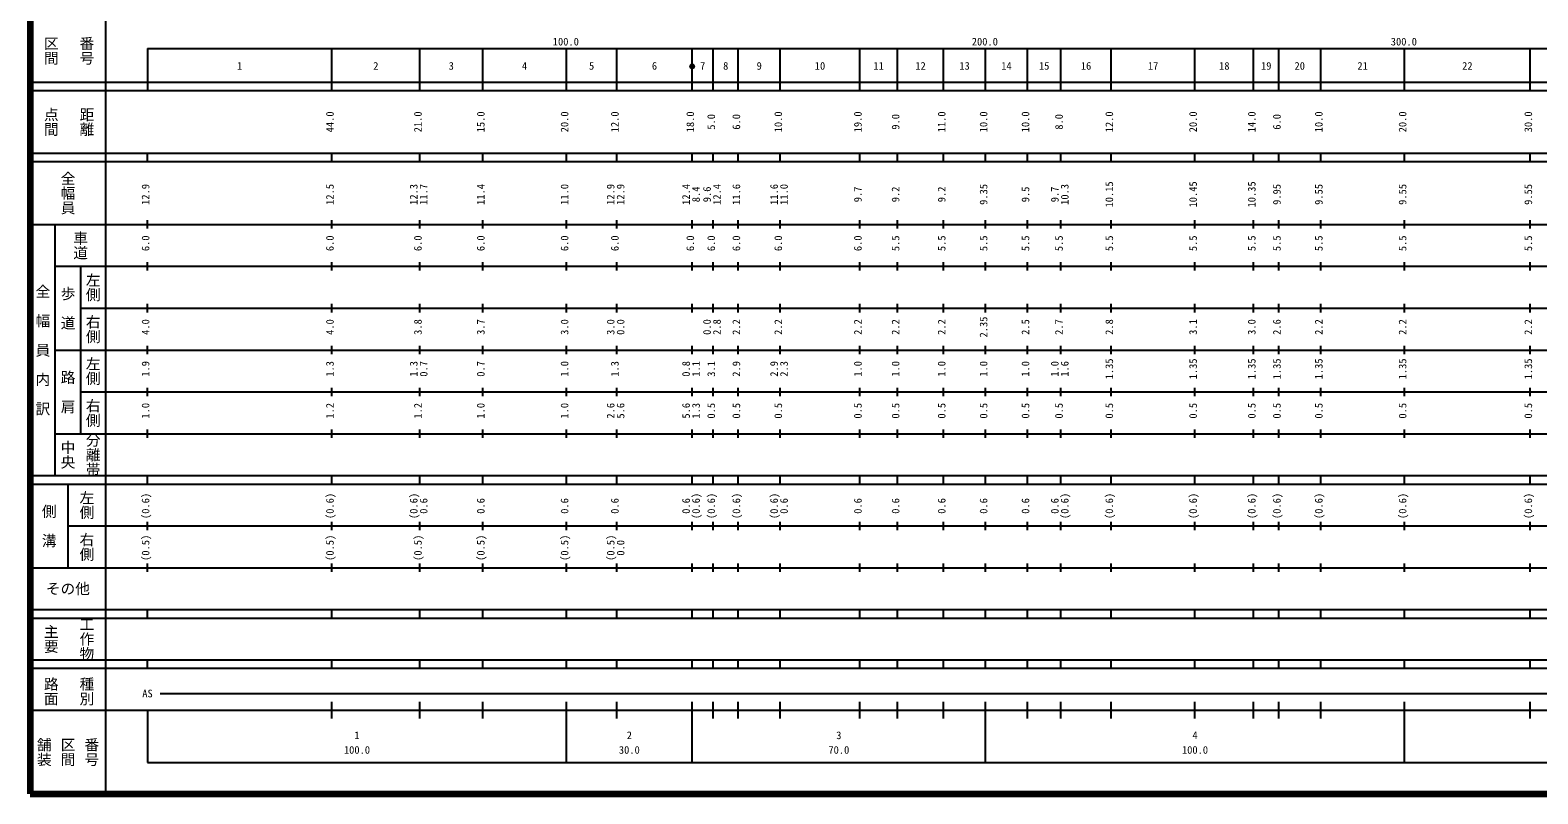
# Model space of a CAD drawing. Units: millimetres on the paper, enlarged 1000 times. Extents: x 40000 to 680000, y 20000 to 380000.
# Drawn here: x 40000 to 399824, y 20000 to 202409 of the extents above; entities that cross this region are included whole.
import ezdxf
from ezdxf.enums import TextEntityAlignment as Align

# ---------------------------------------------------------------- set-up
doc = ezdxf.new("R2010")
doc.units = ezdxf.units.MM
doc.header["$LTSCALE"] = 1000
for name, color, linetype, lineweight in [('M-STR-HTXT', 7, 'Continuous', 13), ('M-TTL', 2, 'Continuous', 140), ('M-TTL-BAND', 7, 'Continuous', 25)]:
    doc.layers.add(name, color=color, linetype=linetype, lineweight=lineweight)
doc.styles.add('@ＭＳ ゴシック', font='')
doc.styles.add('ＭＳ ゴシック', font='')
doc.styles.get('@ＭＳ ゴシック').set_extended_font_data('@MS Gothic')
doc.styles.get('ＭＳ ゴシック').set_extended_font_data('MS Gothic')

msp = doc.modelspace()

# ---------------------------------------------------------------- linework, layer by layer
at = {"layer": 'M-STR-HTXT'}
for centre, radius in [((197999, 193741), 550), ((198001, 193739), 500), ((198001, 193739), 450), ((198001, 193739), 400), ((198001, 193739), 350), ((198001, 193739), 300), ((198001, 193739), 250), ((198001, 193739), 200), ((198002, 193739), 150), ((198001, 193734), 100), ((198000, 193736), 50)]:
    msp.add_circle(centre, radius, dxfattribs=at)
at = {"layer": 'M-TTL'}
for p, q in [((40000, 380000), (40000, 20000)), ((40000, 20000), (680000, 20000))]:
    msp.add_line(p, q, dxfattribs=at)
at = {"layer": 'M-TTL-BAND'}
for p, q in [((58000, 370000), (58000, 20000)), ((68000, 198000), (579000, 198000)), ((68000, 198000), (68000, 188000)), ((112000, 188000), (112000, 198000)), ((133000, 188000), (133000, 198000)), ((148000, 188000), (148000, 198000)), ((168000, 188000), (168000, 198000)), ((180000, 188000), (180000, 198000)), ((198000, 188000), (198000, 198000)), ((203000, 188000), (203000, 198000)), ((209000, 188000), (209000, 198000)), ((219000, 188000), (219000, 198000)), ((238000, 188000), (238000, 198000)), ((247000, 188000), (247000, 198000)), ((258000, 188000), (258000, 198000)), ((268000, 188000), (268000, 198000)), ((278000, 188000), (278000, 198000)), ((286000, 188000), (286000, 198000)), ((298000, 188000), (298000, 198000)), ((318000, 188000), (318000, 198000)), ((332000, 188000), (332000, 198000)), ((338000, 188000), (338000, 198000)), ((348000, 188000), (348000, 198000)), ((368000, 188000), (368000, 198000)), ((398000, 188000), (398000, 198000)), ((40000, 190000), (579000, 190000)), ((40000, 188000), (579000, 188000)), ((40000, 173000), (579000, 173000)), ((68000, 171000), (68000, 173000)), ((112000, 171000), (112000, 173000)), ((133000, 171000), (133000, 173000)), ((148000, 171000), (148000, 173000)), ((168000, 171000), (168000, 173000)), ((180000, 171000), (180000, 173000)), ((198000, 171000), (198000, 173000)), ((203000, 171000), (203000, 173000)), ((209000, 171000), (209000, 173000)), ((219000, 171000), (219000, 173000)), ((238000, 171000), (238000, 173000)), ((247000, 171000), (247000, 173000)), ((258000, 171000), (258000, 173000)), ((268000, 171000), (268000, 173000)), ((278000, 171000), (278000, 173000)), ((286000, 171000), (286000, 173000)), ((298000, 171000), (298000, 173000)), ((318000, 171000), (318000, 173000)), ((332000, 171000), (332000, 173000)), ((338000, 171000), (338000, 173000)), ((348000, 171000), (348000, 173000)), ((368000, 171000), (368000, 173000)), ((398000, 171000), (398000, 173000)), ((40000, 171000), (579000, 171000)), ((40000, 156000), (579000, 156000)), ((46000, 96000), (46000, 156000)), ((68000, 155000), (68000, 157000)), ((112000, 155000), (112000, 157000)), ((133000, 155000), (133000, 157000)), ((148000, 155000), (148000, 157000)), ((168000, 155000), (168000, 157000)), ((180000, 155000), (180000, 157000)), ((198000, 155000), (198000, 157000)), ((203000, 155000), (203000, 157000)), ((209000, 155000), (209000, 157000)), ((219000, 155000), (219000, 157000)), ((238000, 155000), (238000, 157000)), ((247000, 155000), (247000, 157000)), ((258000, 155000), (258000, 157000)), ((268000, 155000), (268000, 157000)), ((278000, 155000), (278000, 157000)), ((286000, 155000), (286000, 157000)), ((298000, 155000), (298000, 157000)), ((318000, 155000), (318000, 157000)), ((332000, 155000), (332000, 157000)), ((338000, 155000), (338000, 157000)), ((348000, 155000), (348000, 157000)), ((368000, 155000), (368000, 157000)), ((398000, 155000), (398000, 157000)), ((46000, 146000), (579000, 146000)), ((52000, 146000), (52000, 106000)), ((68000, 145000), (68000, 147000)), ((112000, 145000), (112000, 147000)), ((133000, 145000), (133000, 147000)), ((148000, 145000), (148000, 147000)), ((168000, 145000), (168000, 147000)), ((180000, 145000), (180000, 147000)), ((198000, 145000), (198000, 147000)), ((203000, 145000), (203000, 147000)), ((209000, 145000), (209000, 147000)), ((219000, 145000), (219000, 147000)), ((238000, 145000), (238000, 147000)), ((247000, 145000), (247000, 147000)), ((258000, 145000), (258000, 147000)), ((268000, 145000), (268000, 147000)), ((278000, 145000), (278000, 147000)), ((286000, 145000), (286000, 147000)), ((298000, 145000), (298000, 147000)), ((318000, 145000), (318000, 147000)), ((332000, 145000), (332000, 147000)), ((338000, 145000), (338000, 147000)), ((348000, 145000), (348000, 147000)), ((368000, 145000), (368000, 147000)), ((398000, 145000), (398000, 147000)), ((68000, 135000), (68000, 137000)), ((112000, 135000), (112000, 137000)), ((133000, 135000), (133000, 137000)), ((148000, 135000), (148000, 137000)), ((168000, 135000), (168000, 137000)), ((180000, 135000), (180000, 137000)), ((198000, 135000), (198000, 137000)), ((203000, 135000), (203000, 137000)), ((209000, 135000), (209000, 137000)), ((219000, 135000), (219000, 137000)), ((238000, 135000), (238000, 137000)), ((247000, 135000), (247000, 137000)), ((258000, 135000), (258000, 137000)), ((268000, 135000), (268000, 137000)), ((278000, 135000), (278000, 137000)), ((286000, 135000), (286000, 137000)), ((298000, 135000), (298000, 137000)), ((318000, 135000), (318000, 137000)), ((332000, 135000), (332000, 137000)), ((338000, 135000), (338000, 137000)), ((348000, 135000), (348000, 137000)), ((368000, 135000), (368000, 137000)), ((398000, 135000), (398000, 137000)), ((52000, 136000), (579000, 136000)), ((46000, 126000), (579000, 126000)), ((68000, 125000), (68000, 127000)), ((112000, 125000), (112000, 127000)), ((133000, 125000), (133000, 127000)), ((148000, 125000), (148000, 127000)), ((168000, 125000), (168000, 127000)), ((180000, 125000), (180000, 127000)), ((198000, 125000), (198000, 127000)), ((203000, 125000), (203000, 127000)), ((209000, 125000), (209000, 127000)), ((219000, 125000), (219000, 127000)), ((238000, 125000), (238000, 127000)), ((247000, 125000), (247000, 127000)), ((258000, 125000), (258000, 127000)), ((268000, 125000), (268000, 127000)), ((278000, 125000), (278000, 127000)), ((286000, 125000), (286000, 127000)), ((298000, 125000), (298000, 127000)), ((318000, 125000), (318000, 127000)), ((332000, 125000), (332000, 127000)), ((338000, 125000), (338000, 127000)), ((348000, 125000), (348000, 127000)), ((368000, 125000), (368000, 127000)), ((398000, 125000), (398000, 127000)), ((52000, 116000), (579000, 116000)), ((68000, 115000), (68000, 117000)), ((112000, 115000), (112000, 117000)), ((133000, 115000), (133000, 117000)), ((148000, 115000), (148000, 117000)), ((168000, 115000), (168000, 117000)), ((180000, 115000), (180000, 117000)), ((198000, 115000), (198000, 117000)), ((203000, 115000), (203000, 117000)), ((209000, 115000), (209000, 117000)), ((219000, 115000), (219000, 117000)), ((238000, 115000), (238000, 117000)), ((247000, 115000), (247000, 117000)), ((258000, 115000), (258000, 117000)), ((268000, 115000), (268000, 117000)), ((278000, 115000), (278000, 117000)), ((286000, 115000), (286000, 117000)), ((298000, 115000), (298000, 117000)), ((318000, 115000), (318000, 117000)), ((332000, 115000), (332000, 117000)), ((338000, 115000), (338000, 117000)), ((348000, 115000), (348000, 117000)), ((368000, 115000), (368000, 117000)), ((398000, 115000), (398000, 117000)), ((46000, 106000), (579000, 106000)), ((68000, 105000), (68000, 107000)), ((112000, 105000), (112000, 107000)), ((133000, 105000), (133000, 107000)), ((148000, 105000), (148000, 107000)), ((168000, 105000), (168000, 107000)), ((180000, 105000), (180000, 107000)), ((198000, 105000), (198000, 107000)), ((203000, 105000), (203000, 107000)), ((209000, 105000), (209000, 107000)), ((219000, 105000), (219000, 107000)), ((238000, 105000), (238000, 107000)), ((247000, 105000), (247000, 107000)), ((258000, 105000), (258000, 107000)), ((268000, 105000), (268000, 107000)), ((278000, 105000), (278000, 107000)), ((286000, 105000), (286000, 107000)), ((298000, 105000), (298000, 107000)), ((318000, 105000), (318000, 107000)), ((332000, 105000), (332000, 107000)), ((338000, 105000), (338000, 107000)), ((348000, 105000), (348000, 107000)), ((368000, 105000), (368000, 107000)), ((398000, 105000), (398000, 107000)), ((40000, 96000), (579000, 96000)), ((40000, 94000), (579000, 94000)), ((49000, 94000), (49000, 74000)), ((68000, 94000), (68000, 96000)), ((112000, 94000), (112000, 96000)), ((133000, 94000), (133000, 96000)), ((148000, 94000), (148000, 96000)), ((168000, 94000), (168000, 96000)), ((180000, 94000), (180000, 96000)), ((198000, 94000), (198000, 96000)), ((203000, 94000), (203000, 96000)), ((209000, 94000), (209000, 96000)), ((219000, 94000), (219000, 96000)), ((238000, 94000), (238000, 96000)), ((247000, 94000), (247000, 96000)), ((258000, 94000), (258000, 96000)), ((268000, 94000), (268000, 96000)), ((278000, 94000), (278000, 96000)), ((286000, 94000), (286000, 96000)), ((298000, 94000), (298000, 96000)), ((318000, 94000), (318000, 96000)), ((332000, 94000), (332000, 96000)), ((338000, 94000), (338000, 96000)), ((348000, 94000), (348000, 96000)), ((368000, 94000), (368000, 96000)), ((398000, 94000), (398000, 96000)), ((49000, 84000), (579000, 84000)), ((68000, 83000), (68000, 85000)), ((112000, 83000), (112000, 85000)), ((133000, 83000), (133000, 85000)), ((148000, 83000), (148000, 85000)), ((168000, 83000), (168000, 85000)), ((180000, 83000), (180000, 85000)), ((198000, 83000), (198000, 85000)), ((203000, 83000), (203000, 85000)), ((209000, 83000), (209000, 85000)), ((219000, 83000), (219000, 85000)), ((238000, 83000), (238000, 85000)), ((247000, 83000), (247000, 85000)), ((258000, 83000), (258000, 85000)), ((268000, 83000), (268000, 85000)), ((278000, 83000), (278000, 85000)), ((286000, 83000), (286000, 85000)), ((298000, 83000), (298000, 85000)), ((318000, 83000), (318000, 85000)), ((332000, 83000), (332000, 85000)), ((338000, 83000), (338000, 85000)), ((348000, 83000), (348000, 85000)), ((368000, 83000), (368000, 85000)), ((398000, 83000), (398000, 85000)), ((40000, 74000), (579000, 74000)), ((68000, 73000), (68000, 75000)), ((112000, 73000), (112000, 75000)), ((133000, 73000), (133000, 75000)), ((148000, 73000), (148000, 75000)), ((168000, 73000), (168000, 75000)), ((180000, 73000), (180000, 75000)), ((198000, 73000), (198000, 75000)), ((203000, 73000), (203000, 75000)), ((209000, 73000), (209000, 75000)), ((219000, 73000), (219000, 75000)), ((238000, 73000), (238000, 75000)), ((247000, 73000), (247000, 75000)), ((258000, 73000), (258000, 75000)), ((268000, 73000), (268000, 75000)), ((278000, 73000), (278000, 75000)), ((286000, 73000), (286000, 75000)), ((298000, 73000), (298000, 75000)), ((318000, 73000), (318000, 75000)), ((332000, 73000), (332000, 75000)), ((338000, 73000), (338000, 75000)), ((348000, 73000), (348000, 75000)), ((368000, 73000), (368000, 75000)), ((398000, 73000), (398000, 75000)), ((40000, 64000), (579000, 64000)), ((40000, 62000), (579000, 62000)), ((68000, 62000), (68000, 64000)), ((112000, 62000), (112000, 64000)), ((133000, 62000), (133000, 64000)), ((148000, 62000), (148000, 64000)), ((168000, 62000), (168000, 64000)), ((180000, 62000), (180000, 64000)), ((198000, 62000), (198000, 64000)), ((203000, 62000), (203000, 64000)), ((209000, 62000), (209000, 64000)), ((219000, 62000), (219000, 64000)), ((238000, 62000), (238000, 64000)), ((247000, 62000), (247000, 64000)), ((258000, 62000), (258000, 64000)), ((268000, 62000), (268000, 64000)), ((278000, 62000), (278000, 64000)), ((286000, 62000), (286000, 64000)), ((298000, 62000), (298000, 64000)), ((318000, 62000), (318000, 64000)), ((332000, 62000), (332000, 64000)), ((338000, 62000), (338000, 64000)), ((348000, 62000), (348000, 64000)), ((368000, 62000), (368000, 64000)), ((398000, 62000), (398000, 64000)), ((40000, 52000), (579000, 52000)), ((68000, 50000), (68000, 52000)), ((112000, 50000), (112000, 52000)), ((133000, 50000), (133000, 52000)), ((148000, 50000), (148000, 52000)), ((168000, 50000), (168000, 52000)), ((180000, 50000), (180000, 52000)), ((198000, 50000), (198000, 52000)), ((203000, 50000), (203000, 52000)), ((209000, 50000), (209000, 52000)), ((219000, 50000), (219000, 52000)), ((238000, 50000), (238000, 52000)), ((247000, 50000), (247000, 52000)), ((258000, 50000), (258000, 52000)), ((268000, 50000), (268000, 52000)), ((278000, 50000), (278000, 52000)), ((286000, 50000), (286000, 52000)), ((298000, 50000), (298000, 52000)), ((318000, 50000), (318000, 52000)), ((332000, 50000), (332000, 52000)), ((338000, 50000), (338000, 52000)), ((348000, 50000), (348000, 52000)), ((368000, 50000), (368000, 52000)), ((398000, 50000), (398000, 52000)), ((40000, 50000), (579000, 50000)), ((71000, 44000), (569000, 44000)), ((40000, 40000), (579000, 40000)), ((68000, 40000), (68000, 27500)), ((112000, 38000), (112000, 42000)), ((133000, 38000), (133000, 42000)), ((148000, 38000), (148000, 42000)), ((168000, 27500), (168000, 42000)), ((180000, 38000), (180000, 42000)), ((198000, 27500), (198000, 42000)), ((203000, 38000), (203000, 42000)), ((209000, 38000), (209000, 42000)), ((219000, 38000), (219000, 42000)), ((238000, 38000), (238000, 42000)), ((247000, 38000), (247000, 42000)), ((258000, 38000), (258000, 42000)), ((268000, 27500), (268000, 42000)), ((278000, 38000), (278000, 42000)), ((286000, 38000), (286000, 42000)), ((298000, 38000), (298000, 42000)), ((318000, 38000), (318000, 42000)), ((332000, 38000), (332000, 42000)), ((338000, 38000), (338000, 42000)), ((348000, 38000), (348000, 42000)), ((368000, 27500), (368000, 42000)), ((398000, 38000), (398000, 42000)), ((68000, 27500), (579000, 27500))]:
    msp.add_line(p, q, dxfattribs=at)

# ---------------------------------------------------------------- texts
at = {"layer": 'M-TTL-BAND', "style": '@ＭＳ ゴシック'}
for s, p in [('区間', (45000, 197500)), ('番号', (53500, 197500)), ('点間', (45000, 180500)), ('距離', (53500, 180500)), ('全幅員', (49000, 163500)), ('車道', (52000, 151000)), ('左側', (55000, 141000)), ('全\u3000幅\u3000員\u3000内\u3000訳', (43000, 126000)), ('歩\u3000道', (49000, 136000)), ('右側', (55000, 131000)), ('左側', (55000, 121000)), ('路\u3000肩', (49000, 116000)), ('右側', (55000, 111000)), ('中央', (49000, 101000)), ('分離帯', (55000, 101000)), ('左側', (53500, 89000)), ('側\u3000溝', (44500, 84000)), ('右側', (53500, 79000)), ('工作物', (53500, 57000)), ('主要', (45000, 57000)), ('路面', (45000, 44500)), ('種別', (53500, 44500)), ('舗装', (43333, 30000)), ('区間', (49000, 30000)), ('番号', (54667, 30000))]:
    msp.add_text(s, height=2566, rotation=270, dxfattribs=at).set_placement(p, align=Align.MIDDLE_CENTER)
at = {"layer": 'M-TTL-BAND', "style": 'ＭＳ ゴシック'}
for s, p in [('100.0', (167844, 198195)), ('200.0', (267844, 198195)), ('300.0', (367844, 198195)), ('1', (90000, 192405)), ('2', (122500, 192405)), ('3', (140500, 192405)), ('4', (158000, 192405)), ('5', (174000, 192405)), ('6', (189000, 192405)), ('7', (200500, 192405)), ('8', (206000, 192405)), ('9', (214000, 192405)), ('10', (228500, 192405)), ('11', (242500, 192405)), ('12', (252500, 192405)), ('13', (263000, 192405)), ('14', (273000, 192405)), ('15', (282000, 192405)), ('16', (292000, 192405)), ('17', (308000, 192405)), ('18', (325000, 192405)), ('19', (335000, 192405)), ('20', (343000, 192405)), ('21', (358000, 192405)), ('22', (383000, 192405)), ('AS', (68000, 42500)), ('1', (118000, 32523)), ('2', (183000, 32523)), ('3', (233000, 32523)), ('4', (318000, 32523)), ('100.0', (118000, 29033)), ('30.0', (183000, 29033)), ('70.0', (233000, 29033)), ('100.0', (318000, 29033))]:
    msp.add_text(s, height=1833, dxfattribs=at).set_placement(p, align=Align.BOTTOM_CENTER)
for s, p in [('44.0', (113000, 180500)), ('21.0', (134000, 180500)), ('15.0', (149000, 180500)), ('20.0', (169000, 180500)), ('12.0', (181000, 180500)), ('18.0', (199000, 180500)), ('5.0', (204000, 180500)), ('6.0', (210000, 180500)), ('10.0', (220000, 180500)), ('19.0', (239000, 180500)), ('9.0', (248000, 180500)), ('11.0', (259000, 180500)), ('10.0', (269000, 180500)), ('10.0', (279000, 180500)), ('8.0', (287000, 180500)), ('12.0', (299000, 180500)), ('20.0', (319000, 180500)), ('14.0', (333000, 180500)), ('6.0', (339000, 180500)), ('10.0', (349000, 180500)), ('20.0', (369000, 180500)), ('30.0', (399000, 180500)), ('12.9', (69000, 163174)), ('11.7', (135370, 163174)), ('11.4', (149000, 163174)), ('11.0', (169000, 163174)), ('12.9', (180000, 163174)), ('12.9', (182370, 163174)), ('12.4', (198000, 163174)), ('12.4', (205370, 163174)), ('11.6', (210000, 163174)), ('11.6', (219000, 163174)), ('11.0', (221370, 163174)), ('10.15', (299000, 163174)), ('10.45', (319000, 163174)), ('10.35', (333000, 163174)), ('12.5', (113000, 163174)), ('12.3', (133000, 163174)), ('8.4', (200370, 163174)), ('9.6', (203000, 163174)), ('9.7', (239000, 163174)), ('9.2', (248000, 163174)), ('9.2', (259000, 163174)), ('9.35', (269000, 163174)), ('9.5', (279000, 163174)), ('9.7', (286000, 163174)), ('10.3', (288370, 163174)), ('9.95', (339000, 163174)), ('9.55', (349000, 163174)), ('9.55', (369000, 163174)), ('9.55', (399000, 163174)), ('6.0', (69000, 151500)), ('6.0', (113000, 151500)), ('6.0', (134000, 151500)), ('6.0', (149000, 151500)), ('6.0', (169000, 151500)), ('6.0', (181000, 151500)), ('6.0', (199000, 151500)), ('6.0', (204000, 151500)), ('6.0', (210000, 151500)), ('6.0', (220000, 151500)), ('6.0', (239000, 151500)), ('5.5', (248000, 151500)), ('5.5', (259000, 151500)), ('5.5', (269000, 151500)), ('5.5', (279000, 151500)), ('5.5', (287000, 151500)), ('5.5', (299000, 151500)), ('5.5', (319000, 151500)), ('5.5', (333000, 151500)), ('5.5', (339000, 151500)), ('5.5', (349000, 151500)), ('5.5', (369000, 151500)), ('5.5', (399000, 151500)), ('4.0', (69000, 131500)), ('4.0', (113000, 131500)), ('3.8', (134000, 131500)), ('3.7', (149000, 131500)), ('3.0', (169000, 131500)), ('3.0', (180000, 131500)), ('0.0', (182370, 131500)), ('0.0', (203000, 131500)), ('2.8', (205370, 131500)), ('2.2', (210000, 131500)), ('2.2', (220000, 131500)), ('2.2', (239000, 131500)), ('2.2', (248000, 131500)), ('2.2', (259000, 131500)), ('2.35', (269000, 131500)), ('2.5', (279000, 131500)), ('2.7', (287000, 131500)), ('2.8', (299000, 131500)), ('3.1', (319000, 131500)), ('3.0', (333000, 131500)), ('2.6', (339000, 131500)), ('2.2', (349000, 131500)), ('2.2', (369000, 131500)), ('2.2', (399000, 131500)), ('1.9', (69000, 121500)), ('1.3', (113000, 121500)), ('1.3', (133000, 121500)), ('0.7', (135370, 121500)), ('0.7', (149000, 121500)), ('1.0', (169000, 121500)), ('1.3', (181000, 121500)), ('0.8', (198000, 121500)), ('1.1', (200370, 121500)), ('3.1', (204000, 121500)), ('2.9', (210000, 121500)), ('2.9', (219000, 121500)), ('2.3', (221370, 121500)), ('1.0', (239000, 121500)), ('1.0', (248000, 121500)), ('1.0', (259000, 121500)), ('1.0', (269000, 121500)), ('1.0', (279000, 121500)), ('1.0', (286000, 121500)), ('1.6', (288370, 121500)), ('1.35', (299000, 121500)), ('1.35', (319000, 121500)), ('1.35', (333000, 121500)), ('1.35', (339000, 121500)), ('1.35', (349000, 121500)), ('1.35', (369000, 121500)), ('1.35', (399000, 121500)), ('1.0', (69000, 111500)), ('1.2', (113000, 111500)), ('1.2', (134000, 111500)), ('1.0', (149000, 111500)), ('1.0', (169000, 111500)), ('2.6', (180000, 111500)), ('5.6', (182370, 111500)), ('5.6', (198000, 111500)), ('1.3', (200370, 111500)), ('0.5', (204000, 111500)), ('0.5', (210000, 111500)), ('0.5', (220000, 111500)), ('0.5', (239000, 111500)), ('0.5', (248000, 111500)), ('0.5', (259000, 111500)), ('0.5', (269000, 111500)), ('0.5', (279000, 111500)), ('0.5', (287000, 111500)), ('0.5', (299000, 111500)), ('0.5', (319000, 111500)), ('0.5', (333000, 111500)), ('0.5', (339000, 111500)), ('0.5', (349000, 111500)), ('0.5', (369000, 111500)), ('0.5', (399000, 111500)), ('(0.6)', (69000, 88764)), ('(0.6)', (113000, 88764)), ('(0.6)', (133000, 88764)), ('0.6', (135370, 88764)), ('0.6', (149000, 88764)), ('0.6', (169000, 88764)), ('0.6', (181000, 88764)), ('0.6', (198000, 88764)), ('(0.6)', (200370, 88764)), ('(0.6)', (204000, 88764)), ('(0.6)', (210000, 88764)), ('(0.6)', (219000, 88764)), ('0.6', (221370, 88764)), ('0.6', (239000, 88764)), ('0.6', (248000, 88764)), ('0.6', (259000, 88764)), ('0.6', (269000, 88764)), ('0.6', (279000, 88764)), ('0.6', (286000, 88764)), ('(0.6)', (288370, 88764)), ('(0.6)', (299000, 88764)), ('(0.6)', (319000, 88764)), ('(0.6)', (333000, 88764)), ('(0.6)', (339000, 88764)), ('(0.6)', (349000, 88764)), ('(0.6)', (369000, 88764)), ('(0.6)', (399000, 88764)), ('(0.5)', (69000, 78764)), ('(0.5)', (113000, 78764)), ('(0.5)', (134000, 78764)), ('(0.5)', (149000, 78764)), ('(0.5)', (169000, 78764)), ('(0.5)', (180000, 78764)), ('0.0', (182370, 78764))]:
    msp.add_text(s, height=1833, rotation=90, dxfattribs=at).set_placement(p, align=Align.BOTTOM_CENTER)
msp.add_text('その他', height=2566, dxfattribs=at).set_placement((49000, 69000), align=Align.MIDDLE_CENTER)

doc.saveas('drawing.dxf')
